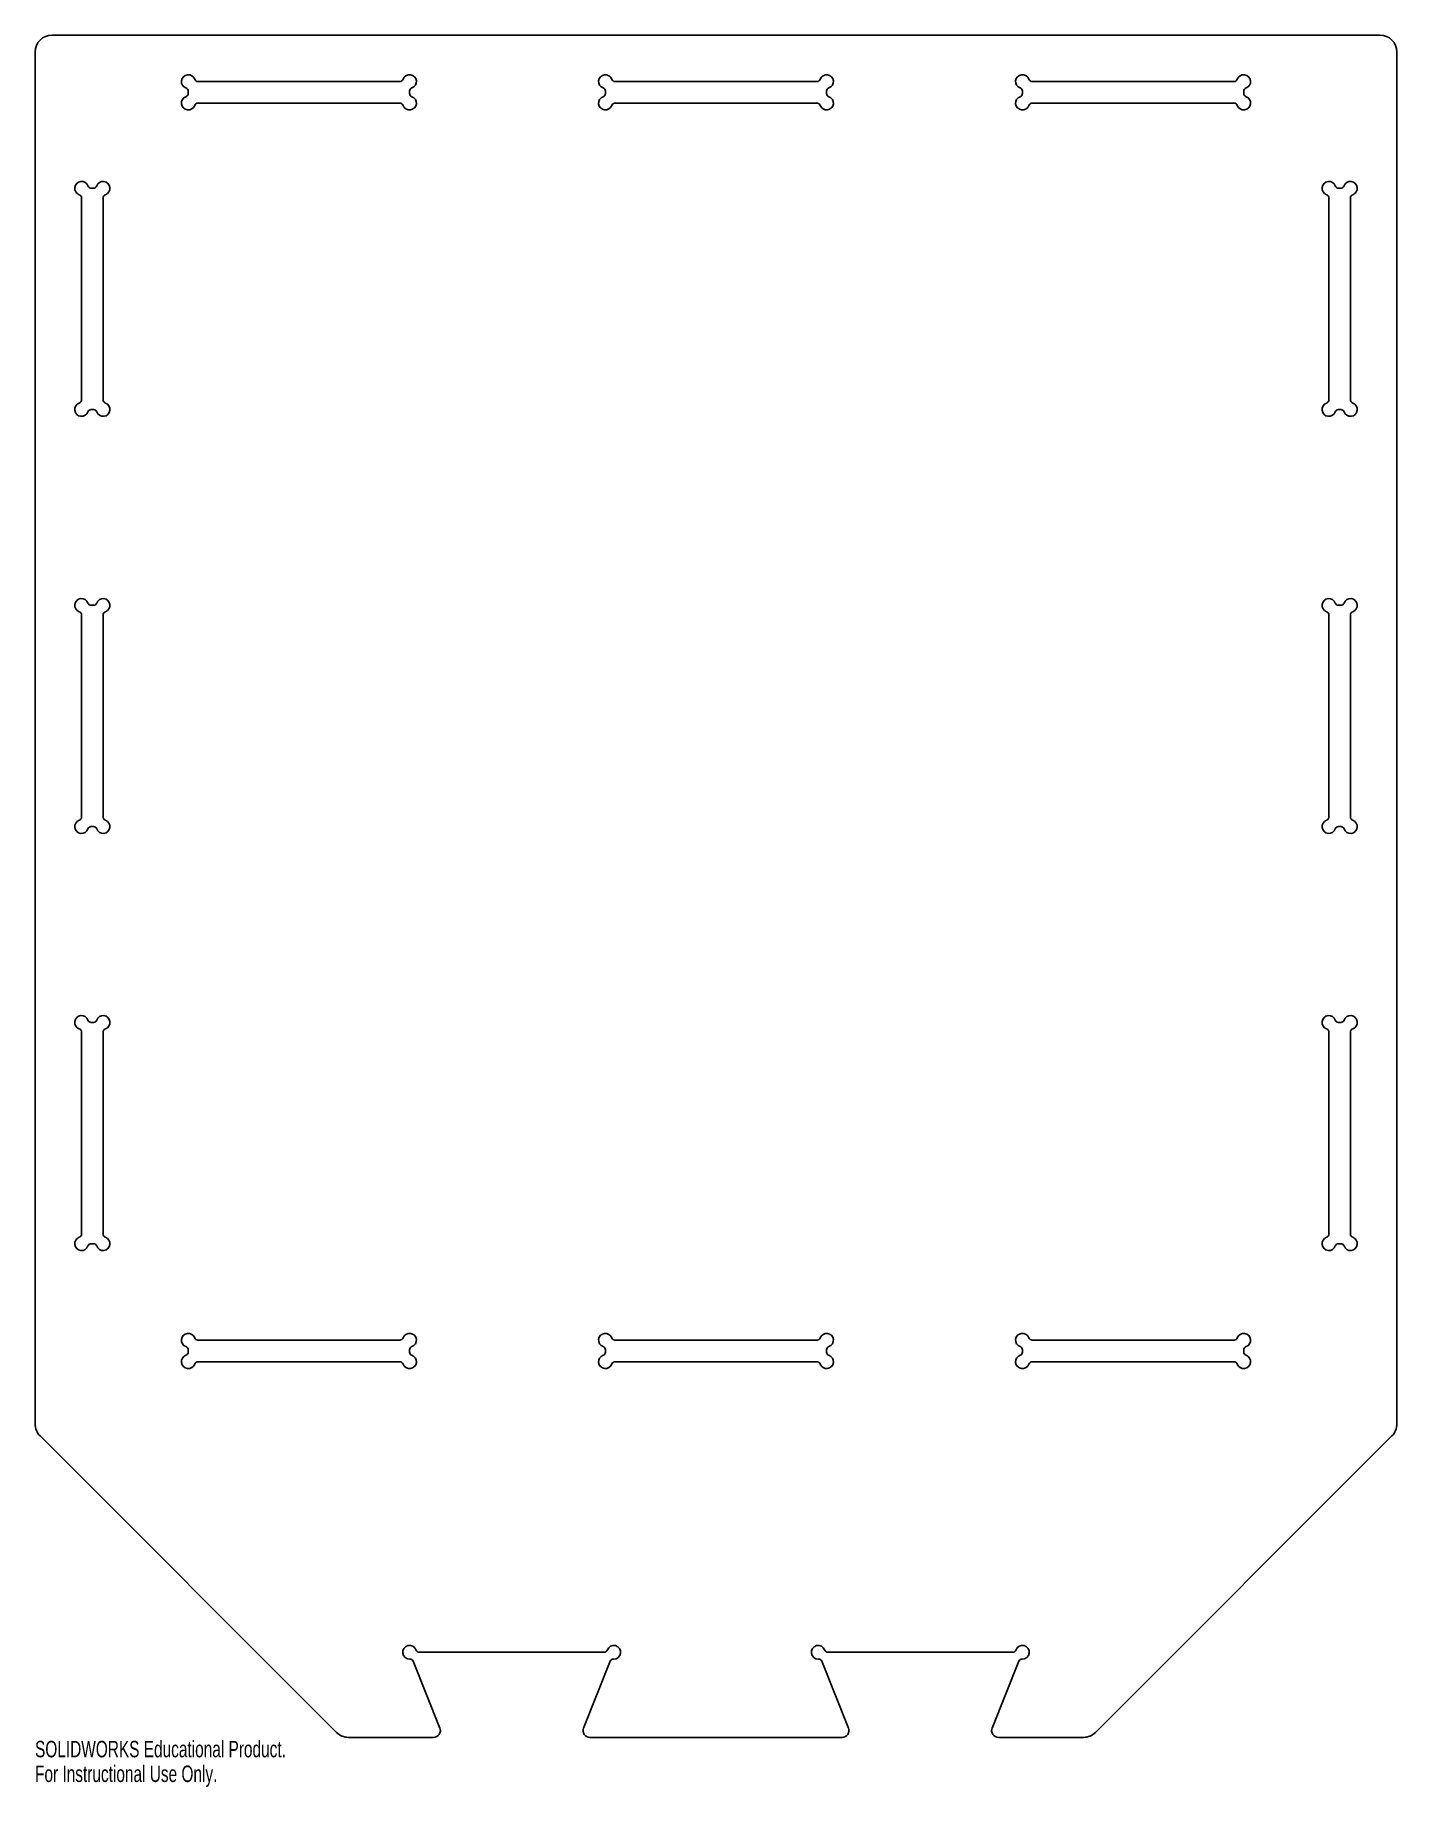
# Model space of a CAD drawing. Header units: millimetres. Extents: x -200 to 200, y -265 to 250.
import ezdxf

# ---------------------------------------------------------------- set-up
doc = ezdxf.new("R2010")
doc.units = ezdxf.units.MM
doc.styles.add('SLDTEXTSTYLE0', font='TXT', dxfattribs={"width": 0.7})

msp = doc.modelspace()

# ---------------------------------------------------------------- linework, layer by layer
at = {"color": 7, "linetype": 'Continuous', "lineweight": 25}
for p, q in [((195, 250), (-195, 250)), ((-200, 245), (-200, -157.93)), ((200, -157.93), (200, 245)), ((-155, 233.52), (-155, 232.83)), ((-92.83, 236.35), (-152.17, 236.35)), ((-90, 232.83), (-90, 233.52)), ((-32.5, 233.52), (-32.5, 232.83)), ((29.67, 236.35), (-29.67, 236.35)), ((32.5, 232.83), (32.5, 233.52)), ((90, 233.52), (90, 232.83)), ((152.17, 236.35), (92.83, 236.35)), ((155, 232.83), (155, 233.52)), ((-152.17, 230), (-92.83, 230)), ((-29.67, 230), (29.67, 230)), ((92.83, 230), (152.17, 230)), ((-186.35, 142.83), (-186.35, 202.17)), ((-183.52, 205), (-182.83, 205)), ((-180, 202.17), (-180, 142.83)), ((180, 202.17), (180, 142.83)), ((183.52, 205), (182.83, 205)), ((186.35, 142.83), (186.35, 202.17)), ((-182.83, 140), (-183.52, 140)), ((182.83, 140), (183.52, 140)), ((-183.52, 82.5), (-182.83, 82.5)), ((183.52, 82.5), (182.83, 82.5)), ((-186.35, 20.33), (-186.35, 79.67)), ((-180, 79.67), (-180, 20.33)), ((180, 79.67), (180, 20.33)), ((186.35, 20.33), (186.35, 79.67)), ((-182.83, 17.5), (-183.52, 17.5)), ((182.83, 17.5), (183.52, 17.5)), ((-183.52, -40), (-182.83, -40)), ((183.52, -40), (182.83, -40)), ((-186.35, -102.17), (-186.35, -42.83)), ((-180, -42.83), (-180, -102.17)), ((180, -42.83), (180, -102.17)), ((186.35, -102.17), (186.35, -42.83)), ((-182.83, -105), (-183.52, -105)), ((182.83, -105), (183.52, -105)), ((-92.83, -133.32), (-152.17, -133.32)), ((29.67, -133.32), (-29.67, -133.32)), ((152.17, -133.32), (92.83, -133.32)), ((-155, -136.15), (-155, -136.84)), ((-90, -136.84), (-90, -136.15)), ((-32.5, -136.15), (-32.5, -136.84)), ((32.5, -136.84), (32.5, -136.15)), ((90, -136.15), (90, -136.84)), ((155, -136.84), (155, -136.15)), ((-152.17, -139.67), (-92.83, -139.67)), ((-29.67, -139.67), (29.67, -139.67)), ((92.83, -139.67), (152.17, -139.67)), ((-198.54, -161.46), (-111.46, -248.54)), ((111.46, -248.54), (198.54, -161.46)), ((-32.83, -225), (-87.17, -225)), ((87.17, -225), (32.83, -225)), ((-88.95, -227.63), (-81.1, -247.26)), ((-38.9, -247.26), (-31.05, -227.63)), ((31.05, -227.63), (38.9, -247.26)), ((81.1, -247.26), (88.95, -227.63)), ((-107.93, -250), (-82.95, -250)), ((-37.05, -250), (37.05, -250)), ((82.95, -250), (107.93, -250))]:
    msp.add_line(p, q, dxfattribs=at)
for centre, radius, start, end in [((-195, 245), 5, 90, 180), ((195, 245), 5, 0, 90), ((-155, 236.35), 2, 19.4712, 250.5288), ((-152.17, 237.35), 1, 199.4712, 270), ((-92.83, 237.35), 1, 270, 340.5288), ((-90, 236.35), 2, 289.4712, 160.5288), ((-32.5, 236.35), 2, 19.4712, 250.5288), ((-29.67, 237.35), 1, 199.4712, 270), ((29.67, 237.35), 1, 270, 340.5288), ((32.5, 236.35), 2, 289.4712, 160.5288), ((90, 236.35), 2, 19.4712, 250.5288), ((92.83, 237.35), 1, 199.4712, 270), ((152.17, 237.35), 1, 270, 340.5288), ((155, 236.35), 2, 289.4712, 160.5288), ((-155, 230), 2, 109.4712, 340.5288), ((-156, 233.52), 1, 0, 70.5288), ((-156, 232.83), 1, 289.4712, 0), ((-90, 230), 2, 199.4712, 70.5288), ((-89, 233.52), 1, 109.4712, 180), ((-89, 232.83), 1, 180, 250.5288), ((-32.5, 230), 2, 109.4712, 340.5288), ((-33.5, 233.52), 1, 0, 70.5288), ((-33.5, 232.83), 1, 289.4712, 0), ((32.5, 230), 2, 199.4712, 70.5288), ((33.5, 233.52), 1, 109.4712, 180), ((33.5, 232.83), 1, 180, 250.5288), ((90, 230), 2, 109.4712, 340.5288), ((89, 233.52), 1, 0, 70.5288), ((89, 232.83), 1, 289.4712, 0), ((155, 230), 2, 199.4712, 70.5288), ((156, 233.52), 1, 109.4712, 180), ((156, 232.83), 1, 180, 250.5288), ((-152.17, 229), 1, 90, 160.5288), ((-92.83, 229), 1, 19.4712, 90), ((-29.67, 229), 1, 90, 160.5288), ((29.67, 229), 1, 19.4712, 90), ((92.83, 229), 1, 90, 160.5288), ((152.17, 229), 1, 19.4712, 90), ((-186.35, 205), 2, 19.4712, 250.5288), ((-180, 205), 2, 289.4712, 160.5288), ((180, 205), 2, 19.4712, 250.5288), ((186.35, 205), 2, 289.4712, 160.5288), ((-187.35, 202.17), 1, 0, 70.5288), ((-183.52, 206), 1, 199.4712, 270), ((-182.83, 206), 1, 270, 340.5288), ((-179, 202.17), 1, 109.4712, 180), ((179, 202.17), 1, 0, 70.5288), ((182.83, 206), 1, 199.4712, 270), ((183.52, 206), 1, 270, 340.5288), ((187.35, 202.17), 1, 109.4712, 180), ((-186.35, 140), 2, 109.4712, 340.5288), ((-187.35, 142.83), 1, 289.4712, 0), ((-183.52, 139), 1, 90, 160.5288), ((-182.83, 139), 1, 19.4712, 90), ((-180, 140), 2, 199.4712, 70.5288), ((-179, 142.83), 1, 180, 250.5288), ((180, 140), 2, 109.4712, 340.5288), ((179, 142.83), 1, 289.4712, 0), ((182.83, 139), 1, 90, 160.5288), ((183.52, 139), 1, 19.4712, 90), ((186.35, 140), 2, 199.4712, 70.5288), ((187.35, 142.83), 1, 180, 250.5288), ((-186.35, 82.5), 2, 19.4712, 250.5288), ((-183.52, 83.5), 1, 199.4712, 270), ((-182.83, 83.5), 1, 270, 340.5288), ((-180, 82.5), 2, 289.4712, 160.5288), ((180, 82.5), 2, 19.4712, 250.5288), ((182.83, 83.5), 1, 199.4712, 270), ((183.52, 83.5), 1, 270, 340.5288), ((186.35, 82.5), 2, 289.4712, 160.5288), ((-187.35, 79.67), 1, 0, 70.5288), ((-179, 79.67), 1, 109.4712, 180), ((179, 79.67), 1, 0, 70.5288), ((187.35, 79.67), 1, 109.4712, 180), ((-186.35, 17.5), 2, 109.4712, 340.5288), ((-187.35, 20.33), 1, 289.4712, 0), ((-183.52, 16.5), 1, 90, 160.5288), ((-182.83, 16.5), 1, 19.4712, 90), ((-180, 17.5), 2, 199.4712, 70.5288), ((-179, 20.33), 1, 180, 250.5288), ((180, 17.5), 2, 109.4712, 340.5288), ((179, 20.33), 1, 289.4712, 0), ((182.83, 16.5), 1, 90, 160.5288), ((183.52, 16.5), 1, 19.4712, 90), ((186.35, 17.5), 2, 199.4712, 70.5288), ((187.35, 20.33), 1, 180, 250.5288), ((-186.35, -40), 2, 19.4712, 250.5288), ((-183.52, -39), 1, 199.4712, 270), ((-182.83, -39), 1, 270, 340.5288), ((-180, -40), 2, 289.4712, 160.5288), ((180, -40), 2, 19.4712, 250.5288), ((182.83, -39), 1, 199.4712, 270), ((183.52, -39), 1, 270, 340.5288), ((186.35, -40), 2, 289.4712, 160.5288), ((-187.35, -42.83), 1, 0, 70.5288), ((-179, -42.83), 1, 109.4712, 180), ((179, -42.83), 1, 0, 70.5288), ((187.35, -42.83), 1, 109.4712, 180), ((-187.35, -102.17), 1, 289.4712, 0), ((-179, -102.17), 1, 180, 250.5288), ((179, -102.17), 1, 289.4712, 0), ((187.35, -102.17), 1, 180, 250.5288), ((-186.35, -105), 2, 109.4712, 340.5288), ((-183.52, -106), 1, 90, 160.5288), ((-182.83, -106), 1, 19.4712, 90), ((-180, -105), 2, 199.4712, 70.5288), ((180, -105), 2, 109.4712, 340.5288), ((182.83, -106), 1, 90, 160.5288), ((183.52, -106), 1, 19.4712, 90), ((186.35, -105), 2, 199.4712, 70.5288), ((-155, -133.32), 2, 19.4712, 250.5288), ((-152.17, -132.32), 1, 199.4712, 270), ((-92.83, -132.32), 1, 270, 340.5288), ((-90, -133.32), 2, 289.4712, 160.5288), ((-32.5, -133.32), 2, 19.4712, 250.5288), ((-29.67, -132.32), 1, 199.4712, 270), ((29.67, -132.32), 1, 270, 340.5288), ((32.5, -133.32), 2, 289.4712, 160.5288), ((90, -133.32), 2, 19.4712, 250.5288), ((92.83, -132.32), 1, 199.4712, 270), ((152.17, -132.32), 1, 270, 340.5288), ((155, -133.32), 2, 289.4712, 160.5288), ((-155, -139.67), 2, 109.4712, 340.5288), ((-156, -136.15), 1, 0, 70.5288), ((-156, -136.84), 1, 289.4712, 0), ((-90, -139.67), 2, 199.4712, 70.5288), ((-89, -136.15), 1, 109.4712, 180), ((-89, -136.84), 1, 180, 250.5288), ((-32.5, -139.67), 2, 109.4712, 340.5288), ((-33.5, -136.15), 1, 0, 70.5288), ((-33.5, -136.84), 1, 289.4712, 0), ((32.5, -139.67), 2, 199.4712, 70.5288), ((33.5, -136.15), 1, 109.4712, 180), ((33.5, -136.84), 1, 180, 250.5288), ((90, -139.67), 2, 109.4712, 340.5288), ((89, -136.15), 1, 0, 70.5288), ((89, -136.84), 1, 289.4712, 0), ((155, -139.67), 2, 199.4712, 70.5288), ((156, -136.15), 1, 109.4712, 180), ((156, -136.84), 1, 180, 250.5288), ((-152.17, -140.67), 1, 90, 160.5288), ((-92.83, -140.67), 1, 19.4712, 90), ((-29.67, -140.67), 1, 90, 160.5288), ((29.67, -140.67), 1, 19.4712, 90), ((92.83, -140.67), 1, 90, 160.5288), ((152.17, -140.67), 1, 19.4712, 90), ((-195, -157.93), 5, 180, 225), ((195, -157.93), 5, 315, 0), ((-90, -225), 2, 19.4712, 272.3302), ((-87.17, -224), 1, 199.4712, 270), ((-32.83, -224), 1, 270, 340.5288), ((-30, -225), 2, 267.6698, 160.5288), ((30, -225), 2, 19.4712, 272.3302), ((32.83, -224), 1, 199.4712, 270), ((87.17, -224), 1, 270, 340.5288), ((90, -225), 2, 267.6698, 160.5288), ((-89.88, -228), 1, 21.8014, 92.3302), ((-30.12, -228), 1, 87.6698, 158.1986), ((30.12, -228), 1, 21.8014, 92.3302), ((89.88, -228), 1, 87.6698, 158.1986), ((-107.93, -245), 5, 225, 270), ((-82.95, -248), 2, 270, 21.8014), ((-37.05, -248), 2, 158.1986, 270), ((37.05, -248), 2, 270, 21.8014), ((82.95, -248), 2, 158.1986, 270), ((107.93, -245), 5, 270, 315)]:
    msp.add_arc(centre, radius, start, end, dxfattribs=at)

# ---------------------------------------------------------------- texts
at = {"color": 7, "linetype": 'Continuous', "char_height": 4.8336, "attachment_point": 1, "style": 'SLDTEXTSTYLE0'}
for s, insert in [('SOLIDWORKS Educational Product.', (-200, -251.02)), ('For Instructional Use Only.', (-200, -258.27))]:
    msp.add_mtext(s, dxfattribs=dict(at, insert=insert))

doc.saveas('drawing.dxf')
